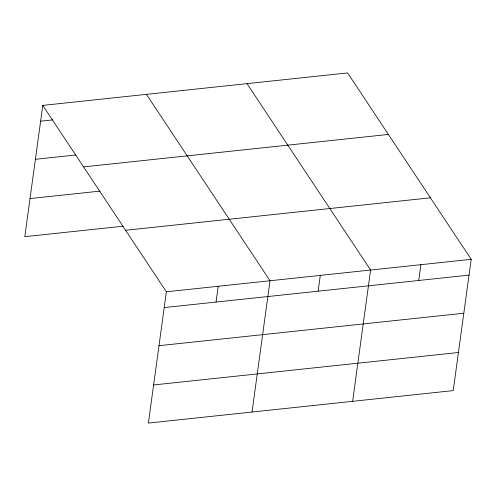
<?xml version="1.0" encoding="UTF-8"?>
<svg xmlns="http://www.w3.org/2000/svg" width="496" height="496" viewBox="0 0 496 496"><rect width="100%" height="100%" fill="white"/><g stroke="black" fill="none" stroke-linecap="round" stroke-linejoin="round"><path stroke-width="0.74" d="M42.786 105.394L166.377 291.791L148.391 423.076L453.214 390.606L471.2 259.321L347.609 72.924L42.786 105.394L24.8 236.679L123.107 226.207M216.033 302.064L218.197 286.273M252.03 412.033L270.016 280.755L146.425 94.358M318.147 291.183L320.311 275.398M352.625 401.32L370.605 270.041L247.014 83.644M418.742 280.469L420.906 264.678M40.622 121.185L52.812 119.883M35.402 159.297L75.789 154.994M83.57 166.904L388.393 134.435M30.02 198.567L100.13 191.096M125.587 230.28L430.416 197.811M166.377 291.791L471.2 259.321M164.213 307.582L469.036 275.113M158.993 345.693L463.816 313.224M153.611 384.958L458.44 352.495"/></g></svg>
